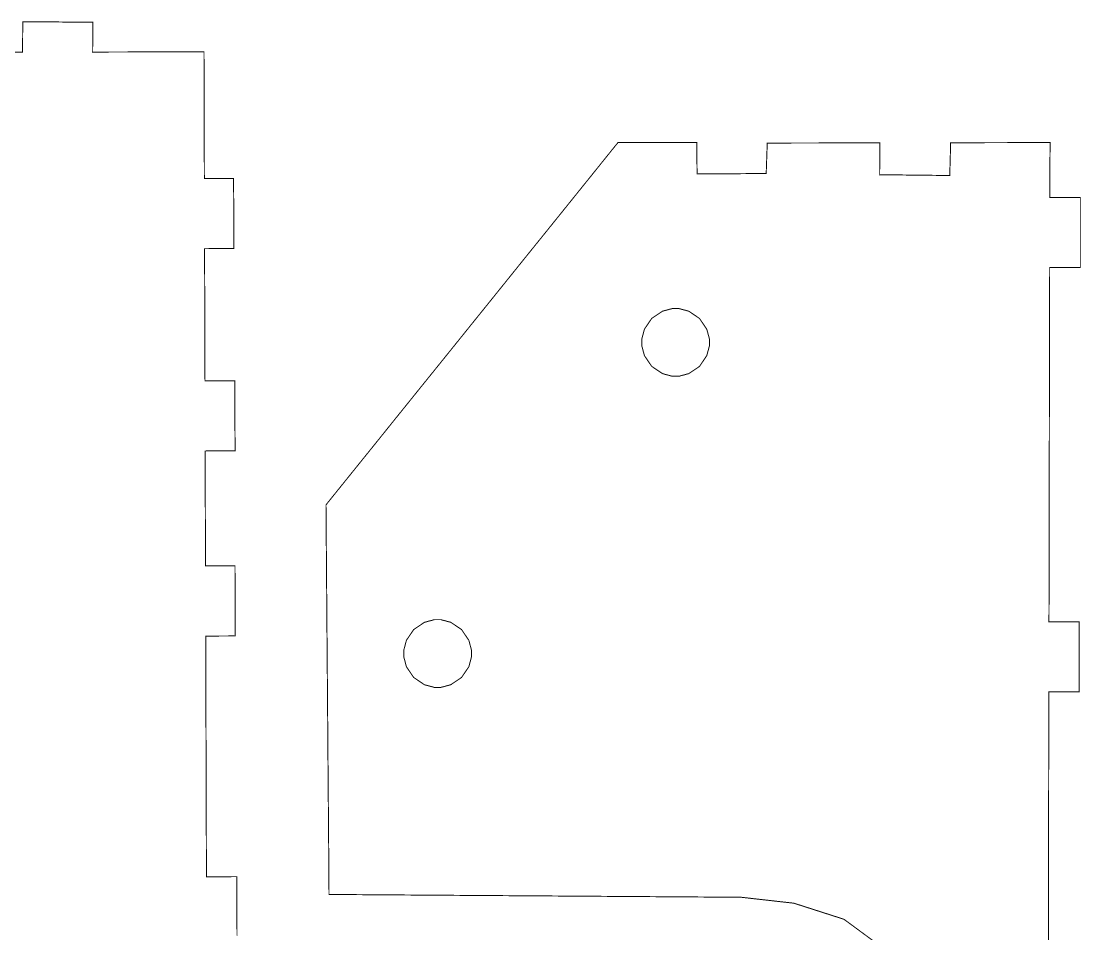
# Model space of a CAD drawing. Extents: x 0.7 to 27.4, y 1.6 to 10.2.
# Drawn here: x 13.163 to 16.098, y 7.692 to 10.219 of the extents above; entities that cross this region are included whole.
import ezdxf

# ---------------------------------------------------------------- set-up
doc = ezdxf.new("R2010")
doc.units = 0
doc.header["$MEASUREMENT"] = 0

msp = doc.modelspace()

# ---------------------------------------------------------------- linework, layer by layer
at = {"color": 0, "const_width": 0.00266}
for points in [[(13.1402, 10.1331), (13.1671, 10.1332), (13.1671, 10.1332), (13.1671, 10.1332), (13.1672, 10.1464), (13.1675, 10.1755), (13.1677, 10.2046), (13.1679, 10.2178), (13.1679, 10.2178), (13.1679, 10.2178), (13.1762, 10.2177), (13.1982, 10.2176), (13.2293, 10.2173), (13.2649, 10.217), (13.3006, 10.2166), (13.3317, 10.2164), (13.3537, 10.2162), (13.362, 10.2161), (13.362, 10.2161), (13.362, 10.2161), (13.3619, 10.2032), (13.3617, 10.1749), (13.3614, 10.1465), (13.3613, 10.1336), (13.3613, 10.1336), (13.3613, 10.1336), (13.3745, 10.1337), (13.4094, 10.1338), (13.4588, 10.1339), (13.5155, 10.134), (13.5721, 10.1342), (13.6214, 10.1343), (13.6564, 10.1344), (13.6697, 10.1344), (13.6697, 10.1344), (13.6697, 10.1344), (13.6697, 10.1194), (13.6698, 10.0796), (13.67, 10.0234), (13.6701, 9.95893), (13.6703, 9.89447), (13.6705, 9.83826), (13.6706, 9.7985), (13.6707, 9.78342), (13.6707, 9.78342), (13.6707, 9.78342), (13.6833, 9.78353), (13.7112, 9.78364), (13.7389, 9.78375), (13.7516, 9.78381), (13.7516, 9.78381), (13.7516, 9.78381), (13.7516, 9.7755), (13.7517, 9.75347), (13.7519, 9.72239), (13.7521, 9.68674), (13.7522, 9.6511), (13.7524, 9.62001), (13.7525, 9.59799), (13.7526, 9.58963), (13.7526, 9.58963), (13.7526, 9.58963), (13.7398, 9.58957), (13.7119, 9.58946), (13.684, 9.58936), (13.6713, 9.58925), (13.6713, 9.58925), (13.6713, 9.58925), (13.6713, 9.57357), (13.6714, 9.53207), (13.6716, 9.47347), (13.6718, 9.40625), (13.672, 9.33908), (13.6722, 9.28049), (13.6723, 9.23899), (13.6724, 9.22325), (13.6724, 9.22325), (13.6724, 9.22325), (13.6852, 9.22336), (13.7136, 9.22347), (13.7419, 9.22358), (13.7548, 9.22364), (13.7548, 9.22364), (13.7548, 9.22364), (13.7548, 9.21533), (13.7549, 9.19331), (13.7551, 9.16222), (13.7553, 9.12657), (13.7554, 9.09099), (13.7556, 9.0599), (13.7557, 9.03787), (13.7558, 9.02951), (13.7558, 9.02951), (13.7558, 9.02951), (13.7428, 9.02946), (13.7143, 9.02929), (13.6858, 9.02919), (13.6729, 9.02908), (13.6729, 9.02908), (13.6729, 9.02908), (13.6729, 9.0154), (13.673, 8.97933), (13.6732, 8.92839), (13.6733, 8.8699), (13.6735, 8.81142), (13.6737, 8.76047), (13.6738, 8.72439), (13.6738, 8.71067), (13.6738, 8.71067), (13.6738, 8.71067), (13.6866, 8.71078), (13.7146, 8.71089), (13.7427, 8.71104), (13.7555, 8.7111), (13.7555, 8.7111), (13.7555, 8.7111), (13.7555, 8.70281), (13.7556, 8.68078), (13.7558, 8.64968), (13.7559, 8.61404), (13.7561, 8.5784), (13.7562, 8.54731), (13.7563, 8.52528), (13.7564, 8.51693), (13.7564, 8.51693), (13.7564, 8.51693), (13.7435, 8.51688), (13.7154, 8.51676), (13.6872, 8.51665), (13.6744, 8.51654), (13.6744, 8.51654), (13.6744, 8.51654), (13.6745, 8.48796), (13.6747, 8.41243), (13.675, 8.30567), (13.6754, 8.18326), (13.6757, 8.06093), (13.6761, 7.95415), (13.6763, 7.87864), (13.6764, 7.84999), (13.6764, 7.84999), (13.6764, 7.84999), (13.6895, 7.8501), (13.7183, 7.85021), (13.7472, 7.85037), (13.7603, 7.85042), (13.7603, 7.85042), (13.7603, 7.85042), (13.7603, 7.84212), (13.7604, 7.8201), (13.7606, 7.78901), (13.7607, 7.75336), (13.7609, 7.71772), (13.7611, 7.68664)], [(15.5339, 7.66461), (15.4417, 7.73247), (15.3032, 7.77692), (15.1575, 7.79335), (15.1089, 7.79368), (15.1089, 7.79368), (15.0618, 7.794), (14.9381, 7.79486), (14.7629, 7.79606), (14.5624, 7.79742), (14.3617, 7.79878), (14.1867, 7.79997), (14.0628, 7.80083), (14.0158, 7.80111), (14.0158, 7.80111), (14.0158, 7.80111), (14.0156, 7.8475), (14.0146, 7.96972), (14.0132, 8.14247), (14.0117, 8.34056), (14.0101, 8.53863), (14.0088, 8.71137), (14.0078, 8.83361), (14.0075, 8.87993), (14.0075, 8.87993), (14.0075, 8.87993), (14.0165, 8.89122), (14.0422, 8.92307), (14.0821, 8.9726), (14.1339, 9.03678), (14.195, 9.11274), (14.2633, 9.19749), (14.3365, 9.28814), (14.4119, 9.38172), (14.4874, 9.47537), (14.5604, 9.56603), (14.6288, 9.65076), (14.69, 9.72672), (14.7417, 9.7909), (14.7815, 9.84044), (14.8072, 9.87229), (14.8164, 9.88351), (14.8164, 9.88351), (14.8164, 9.88351), (14.8164, 9.88351), (14.8257, 9.88351), (14.8504, 9.88351), (14.8853, 9.88351), (14.9253, 9.88351), (14.9653, 9.88351), (15.0001, 9.88351), (15.0249, 9.88351), (15.0342, 9.88351), (15.0342, 9.88351), (15.0342, 9.88351), (15.0343, 9.8699), (15.0346, 9.83979), (15.0349, 9.80974), (15.035, 9.79606), (15.035, 9.79606), (15.035, 9.79606), (15.0432, 9.79617), (15.065, 9.79628), (15.0956, 9.7965), (15.1307, 9.79671), (15.166, 9.79699), (15.1965, 9.79719), (15.2182, 9.79731), (15.2265, 9.79736), (15.2265, 9.79736), (15.2265, 9.79736), (15.2269, 9.81054), (15.2279, 9.83951), (15.2289, 9.86854), (15.2293, 9.88167), (15.2293, 9.88167), (15.2293, 9.88167), (15.2428, 9.88172), (15.2781, 9.88178), (15.3281, 9.88189), (15.3853, 9.88194), (15.4425, 9.88206), (15.4925, 9.88217), (15.5278, 9.88222), (15.5412, 9.88222), (15.5412, 9.88222), (15.5412, 9.88222), (15.5411, 9.86843), (15.5408, 9.83811), (15.5407, 9.80783), (15.5406, 9.794), (15.5406, 9.794), (15.5406, 9.794), (15.5489, 9.79394), (15.5708, 9.79368), (15.6019, 9.79335), (15.6376, 9.79292), (15.6733, 9.79254), (15.7043, 9.79221), (15.7264, 9.79194), (15.7347, 9.79183), (15.7347, 9.79183), (15.7347, 9.79183), (15.7351, 9.80604), (15.736, 9.83718), (15.7368, 9.86838), (15.7371, 9.88254), (15.7371, 9.88254), (15.7371, 9.88254), (15.7801, 9.88265), (15.8747, 9.88282), (15.9694, 9.88297), (16.0125, 9.88303), (16.0125, 9.88303), (16.0125, 9.88303), (16.0124, 9.87651), (16.0124, 9.85926), (16.0122, 9.8349), (16.0121, 9.80697), (16.0119, 9.77908), (16.0118, 9.75472), (16.0117, 9.73747), (16.0117, 9.7309), (16.0117, 9.7309), (16.0117, 9.7309), (16.0249, 9.7309), (16.054, 9.7309), (16.0831, 9.7309), (16.0963, 9.7309), (16.0963, 9.7309), (16.0963, 9.7309), (16.0963, 9.7226), (16.0963, 9.70057), (16.0963, 9.66949), (16.0963, 9.63385), (16.0963, 9.59819), (16.0963, 9.56711), (16.0963, 9.54508), (16.0963, 9.53674), (16.0963, 9.53674), (16.0963, 9.53674), (16.0831, 9.53674), (16.0539, 9.53674), (16.0246, 9.53674), (16.0114, 9.53674), (16.0114, 9.53674), (16.0114, 9.53674), (16.0113, 9.49462), (16.011, 9.38357), (16.0107, 9.22651), (16.0104, 9.0465), (16.01, 8.86649), (16.0097, 8.70942), (16.0096, 8.59836), (16.0094, 8.55621), (16.0094, 8.55621), (16.0094, 8.55621), (16.0226, 8.55621), (16.0514, 8.55621), (16.0801, 8.55621), (16.0932, 8.55621), (16.0932, 8.55621), (16.0932, 8.55621), (16.0932, 8.5479), (16.0932, 8.52587), (16.0932, 8.49479), (16.0932, 8.45915), (16.0932, 8.42356), (16.0932, 8.39247), (16.0932, 8.37044), (16.0932, 8.36208), (16.0932, 8.36208), (16.0932, 8.36208), (16.08, 8.36208), (16.0511, 8.36208), (16.0222, 8.36208), (16.0092, 8.36208), (16.0092, 8.36208), (16.0092, 8.36208), (16.009, 8.31993), (16.0088, 8.20876), (16.0085, 8.0516), (16.0082, 7.87136), (16.0078, 7.69119), (16.0075, 7.53401)]]:
    msp.add_lwpolyline(points, dxfattribs=at)
for points in [[(14.9757, 9.42344), (14.9665, 9.42344), (14.9392, 9.41613), (14.9093, 9.396), (14.8892, 9.36621), (14.8819, 9.33886), (14.8819, 9.32969), (14.8819, 9.32058), (14.8892, 9.29324), (14.9093, 9.2634), (14.9392, 9.24333), (14.9665, 9.23594), (14.9757, 9.23594), (14.9847, 9.23594), (15.0121, 9.24333), (15.0419, 9.2634), (15.0619, 9.29324), (15.0694, 9.32058), (15.0694, 9.32969), (15.0694, 9.33886), (15.0619, 9.36621), (15.0419, 9.396), (15.0121, 9.41613), (14.9847, 9.42344), (14.9757, 9.42344)], [(14.9757, 9.42344), (14.9665, 9.42344), (14.9392, 9.41613), (14.9093, 9.396), (14.8892, 9.36621), (14.8819, 9.33886), (14.8819, 9.32969), (14.8819, 9.32058), (14.8892, 9.29324), (14.9093, 9.2634), (14.9392, 9.24333), (14.9665, 9.23594), (14.9757, 9.23594), (14.9847, 9.23594), (15.0121, 9.24333), (15.0419, 9.2634), (15.0619, 9.29324), (15.0694, 9.32058), (15.0694, 9.32969), (15.0694, 9.33886), (15.0619, 9.36621), (15.0419, 9.396), (15.0121, 9.41613), (14.9847, 9.42344), (14.9757, 9.42344)], [(14.9757, 9.42344), (14.9665, 9.42344), (14.9392, 9.41613), (14.9093, 9.396), (14.8892, 9.36621), (14.8819, 9.33886), (14.8819, 9.32969), (14.8819, 9.32058), (14.8892, 9.29324), (14.9093, 9.2634), (14.9392, 9.24333), (14.9665, 9.23594), (14.9757, 9.23594), (14.9847, 9.23594), (15.0121, 9.24333), (15.0419, 9.2634), (15.0619, 9.29324), (15.0694, 9.32058), (15.0694, 9.32969), (15.0694, 9.33886), (15.0619, 9.36621), (15.0419, 9.396), (15.0121, 9.41613), (14.9847, 9.42344), (14.9757, 9.42344)], [(14.9757, 9.42344), (14.9665, 9.42344), (14.9392, 9.41613), (14.9093, 9.396), (14.8892, 9.36621), (14.8819, 9.33886), (14.8819, 9.32969), (14.8819, 9.32058), (14.8892, 9.29324), (14.9093, 9.2634), (14.9392, 9.24333), (14.9665, 9.23594), (14.9757, 9.23594), (14.9847, 9.23594), (15.0121, 9.24333), (15.0419, 9.2634), (15.0619, 9.29324), (15.0694, 9.32058), (15.0694, 9.32969), (15.0694, 9.33886), (15.0619, 9.36621), (15.0419, 9.396), (15.0121, 9.41613), (14.9847, 9.42344), (14.9757, 9.42344)], [(14.9757, 9.42344), (14.9665, 9.42344), (14.9392, 9.41613), (14.9093, 9.396), (14.8892, 9.36621), (14.8819, 9.33886), (14.8819, 9.32969), (14.8819, 9.32058), (14.8892, 9.29324), (14.9093, 9.2634), (14.9392, 9.24333), (14.9665, 9.23594), (14.9757, 9.23594), (14.9847, 9.23594), (15.0121, 9.24333), (15.0419, 9.2634), (15.0619, 9.29324), (15.0694, 9.32058), (15.0694, 9.32969), (15.0694, 9.33886), (15.0619, 9.36621), (15.0419, 9.396), (15.0121, 9.41613), (14.9847, 9.42344), (14.9757, 9.42344)], [(14.9757, 9.42344), (14.9665, 9.42344), (14.9392, 9.41613), (14.9093, 9.396), (14.8892, 9.36621), (14.8819, 9.33886), (14.8819, 9.32969), (14.8819, 9.32058), (14.8892, 9.29324), (14.9093, 9.2634), (14.9392, 9.24333), (14.9665, 9.23594), (14.9757, 9.23594), (14.9847, 9.23594), (15.0121, 9.24333), (15.0419, 9.2634), (15.0619, 9.29324), (15.0694, 9.32058), (15.0694, 9.32969), (15.0694, 9.33886), (15.0619, 9.36621), (15.0419, 9.396), (15.0121, 9.41613), (14.9847, 9.42344), (14.9757, 9.42344)], [(14.9757, 9.42344), (14.9665, 9.42344), (14.9392, 9.41613), (14.9093, 9.396), (14.8892, 9.36621), (14.8819, 9.33886), (14.8819, 9.32969), (14.8819, 9.32058), (14.8892, 9.29324), (14.9093, 9.2634), (14.9392, 9.24333), (14.9665, 9.23594), (14.9757, 9.23594), (14.9847, 9.23594), (15.0121, 9.24333), (15.0419, 9.2634), (15.0619, 9.29324), (15.0694, 9.32058), (15.0694, 9.32969), (15.0694, 9.33886), (15.0619, 9.36621), (15.0419, 9.396), (15.0121, 9.41613), (14.9847, 9.42344), (14.9757, 9.42344)], [(14.9757, 9.42344), (14.9665, 9.42344), (14.9392, 9.41613), (14.9093, 9.396), (14.8892, 9.36621), (14.8819, 9.33886), (14.8819, 9.32969), (14.8819, 9.32058), (14.8892, 9.29324), (14.9093, 9.2634), (14.9392, 9.24333), (14.9665, 9.23594), (14.9757, 9.23594), (14.9847, 9.23594), (15.0121, 9.24333), (15.0419, 9.2634), (15.0619, 9.29324), (15.0694, 9.32058), (15.0694, 9.32969), (15.0694, 9.33886), (15.0619, 9.36621), (15.0419, 9.396), (15.0121, 9.41613), (14.9847, 9.42344), (14.9757, 9.42344)], [(14.9757, 9.42344), (14.9665, 9.42344), (14.9392, 9.41613), (14.9093, 9.396), (14.8892, 9.36621), (14.8819, 9.33886), (14.8819, 9.32969), (14.8819, 9.32058), (14.8892, 9.29324), (14.9093, 9.2634), (14.9392, 9.24333), (14.9665, 9.23594), (14.9757, 9.23594), (14.9847, 9.23594), (15.0121, 9.24333), (15.0419, 9.2634), (15.0619, 9.29324), (15.0694, 9.32058), (15.0694, 9.32969), (15.0694, 9.33886), (15.0619, 9.36621), (15.0419, 9.396), (15.0121, 9.41613), (14.9847, 9.42344), (14.9757, 9.42344)], [(14.9757, 9.42344), (14.9665, 9.42344), (14.9392, 9.41613), (14.9093, 9.396), (14.8892, 9.36621), (14.8819, 9.33886), (14.8819, 9.32969), (14.8819, 9.32058), (14.8892, 9.29324), (14.9093, 9.2634), (14.9392, 9.24333), (14.9665, 9.23594), (14.9757, 9.23594), (14.9847, 9.23594), (15.0121, 9.24333), (15.0419, 9.2634), (15.0619, 9.29324), (15.0694, 9.32058), (15.0694, 9.32969), (15.0694, 9.33886), (15.0619, 9.36621), (15.0419, 9.396), (15.0121, 9.41613), (14.9847, 9.42344), (14.9757, 9.42344)], [(14.9757, 9.42344), (14.9665, 9.42344), (14.9392, 9.41613), (14.9093, 9.396), (14.8892, 9.36621), (14.8819, 9.33886), (14.8819, 9.32969), (14.8819, 9.32058), (14.8892, 9.29324), (14.9093, 9.2634), (14.9392, 9.24333), (14.9665, 9.23594), (14.9757, 9.23594), (14.9847, 9.23594), (15.0121, 9.24333), (15.0419, 9.2634), (15.0619, 9.29324), (15.0694, 9.32058), (15.0694, 9.32969), (15.0694, 9.33886), (15.0619, 9.36621), (15.0419, 9.396), (15.0121, 9.41613), (14.9847, 9.42344), (14.9757, 9.42344)], [(14.9757, 9.42344), (14.9665, 9.42344), (14.9392, 9.41613), (14.9093, 9.396), (14.8892, 9.36621), (14.8819, 9.33886), (14.8819, 9.32969), (14.8819, 9.32058), (14.8892, 9.29324), (14.9093, 9.2634), (14.9392, 9.24333), (14.9665, 9.23594), (14.9757, 9.23594), (14.9847, 9.23594), (15.0121, 9.24333), (15.0419, 9.2634), (15.0619, 9.29324), (15.0694, 9.32058), (15.0694, 9.32969), (15.0694, 9.33886), (15.0619, 9.36621), (15.0419, 9.396), (15.0121, 9.41613), (14.9847, 9.42344), (14.9757, 9.42344)], [(14.9757, 9.42344), (14.9665, 9.42344), (14.9392, 9.41613), (14.9093, 9.396), (14.8892, 9.36621), (14.8819, 9.33886), (14.8819, 9.32969), (14.8819, 9.32058), (14.8892, 9.29324), (14.9093, 9.2634), (14.9392, 9.24333), (14.9665, 9.23594), (14.9757, 9.23594), (14.9847, 9.23594), (15.0121, 9.24333), (15.0419, 9.2634), (15.0619, 9.29324), (15.0694, 9.32058), (15.0694, 9.32969), (15.0694, 9.33886), (15.0619, 9.36621), (15.0419, 9.396), (15.0121, 9.41613), (14.9847, 9.42344), (14.9757, 9.42344)], [(14.9757, 9.42344), (14.9665, 9.42344), (14.9392, 9.41613), (14.9093, 9.396), (14.8892, 9.36621), (14.8819, 9.33886), (14.8819, 9.32969), (14.8819, 9.32058), (14.8892, 9.29324), (14.9093, 9.2634), (14.9392, 9.24333), (14.9665, 9.23594), (14.9757, 9.23594), (14.9847, 9.23594), (15.0121, 9.24333), (15.0419, 9.2634), (15.0619, 9.29324), (15.0694, 9.32058), (15.0694, 9.32969), (15.0694, 9.33886), (15.0619, 9.36621), (15.0419, 9.396), (15.0121, 9.41613), (14.9847, 9.42344), (14.9757, 9.42344)], [(14.9757, 9.42344), (14.9665, 9.42344), (14.9392, 9.41613), (14.9093, 9.396), (14.8892, 9.36621), (14.8819, 9.33886), (14.8819, 9.32969), (14.8819, 9.32058), (14.8892, 9.29324), (14.9093, 9.2634), (14.9392, 9.24333), (14.9665, 9.23594), (14.9757, 9.23594), (14.9847, 9.23594), (15.0121, 9.24333), (15.0419, 9.2634), (15.0619, 9.29324), (15.0694, 9.32058), (15.0694, 9.32969), (15.0694, 9.33886), (15.0619, 9.36621), (15.0419, 9.396), (15.0121, 9.41613), (14.9847, 9.42344), (14.9757, 9.42344)], [(14.9757, 9.42344), (14.9665, 9.42344), (14.9392, 9.41613), (14.9093, 9.396), (14.8892, 9.36621), (14.8819, 9.33886), (14.8819, 9.32969), (14.8819, 9.32058), (14.8892, 9.29324), (14.9093, 9.2634), (14.9392, 9.24333), (14.9665, 9.23594), (14.9757, 9.23594), (14.9847, 9.23594), (15.0121, 9.24333), (15.0419, 9.2634), (15.0619, 9.29324), (15.0694, 9.32058), (15.0694, 9.32969), (15.0694, 9.33886), (15.0619, 9.36621), (15.0419, 9.396), (15.0121, 9.41613), (14.9847, 9.42344), (14.9757, 9.42344)], [(14.9757, 9.42344), (14.9665, 9.42344), (14.9392, 9.41613), (14.9093, 9.396), (14.8892, 9.36621), (14.8819, 9.33886), (14.8819, 9.32969), (14.8819, 9.32058), (14.8892, 9.29324), (14.9093, 9.2634), (14.9392, 9.24333), (14.9665, 9.23594), (14.9757, 9.23594), (14.9847, 9.23594), (15.0121, 9.24333), (15.0419, 9.2634), (15.0619, 9.29324), (15.0694, 9.32058), (15.0694, 9.32969), (15.0694, 9.33886), (15.0619, 9.36621), (15.0419, 9.396), (15.0121, 9.41613), (14.9847, 9.42344), (14.9757, 9.42344)], [(14.9757, 9.42344), (14.9665, 9.42344), (14.9392, 9.41613), (14.9093, 9.396), (14.8892, 9.36621), (14.8819, 9.33886), (14.8819, 9.32969), (14.8819, 9.32058), (14.8892, 9.29324), (14.9093, 9.2634), (14.9392, 9.24333), (14.9665, 9.23594), (14.9757, 9.23594), (14.9847, 9.23594), (15.0121, 9.24333), (15.0419, 9.2634), (15.0619, 9.29324), (15.0694, 9.32058), (15.0694, 9.32969), (15.0694, 9.33886), (15.0619, 9.36621), (15.0419, 9.396), (15.0121, 9.41613), (14.9847, 9.42344), (14.9757, 9.42344)], [(14.9757, 9.42344), (14.9665, 9.42344), (14.9392, 9.41613), (14.9093, 9.396), (14.8892, 9.36621), (14.8819, 9.33886), (14.8819, 9.32969), (14.8819, 9.32058), (14.8892, 9.29324), (14.9093, 9.2634), (14.9392, 9.24333), (14.9665, 9.23594), (14.9757, 9.23594), (14.9847, 9.23594), (15.0121, 9.24333), (15.0419, 9.2634), (15.0619, 9.29324), (15.0694, 9.32058), (15.0694, 9.32969), (15.0694, 9.33886), (15.0619, 9.36621), (15.0419, 9.396), (15.0121, 9.41613), (14.9847, 9.42344), (14.9757, 9.42344)], [(14.9757, 9.42344), (14.9665, 9.42344), (14.9392, 9.41613), (14.9093, 9.396), (14.8892, 9.36621), (14.8819, 9.33886), (14.8819, 9.32969), (14.8819, 9.32058), (14.8892, 9.29324), (14.9093, 9.2634), (14.9392, 9.24333), (14.9665, 9.23594), (14.9757, 9.23594), (14.9847, 9.23594), (15.0121, 9.24333), (15.0419, 9.2634), (15.0619, 9.29324), (15.0694, 9.32058), (15.0694, 9.32969), (15.0694, 9.33886), (15.0619, 9.36621), (15.0419, 9.396), (15.0121, 9.41613), (14.9847, 9.42344), (14.9757, 9.42344)], [(14.9757, 9.42344), (14.9665, 9.42344), (14.9392, 9.41613), (14.9093, 9.396), (14.8892, 9.36621), (14.8819, 9.33886), (14.8819, 9.32969), (14.8819, 9.32058), (14.8892, 9.29324), (14.9093, 9.2634), (14.9392, 9.24333), (14.9665, 9.23594), (14.9757, 9.23594), (14.9847, 9.23594), (15.0121, 9.24333), (15.0419, 9.2634), (15.0619, 9.29324), (15.0694, 9.32058), (15.0694, 9.32969), (15.0694, 9.33886), (15.0619, 9.36621), (15.0419, 9.396), (15.0121, 9.41613), (14.9847, 9.42344), (14.9757, 9.42344)], [(14.3167, 8.56201), (14.3075, 8.56201), (14.2801, 8.55469), (14.2503, 8.53461), (14.2301, 8.50478), (14.2229, 8.47743), (14.2229, 8.46826), (14.2229, 8.45915), (14.2301, 8.43181), (14.2503, 8.40201), (14.2801, 8.38189), (14.3075, 8.37451), (14.3167, 8.37451), (14.3257, 8.37451), (14.3531, 8.38189), (14.3829, 8.40201), (14.4031, 8.43181), (14.4104, 8.45915), (14.4104, 8.46826), (14.4104, 8.47743), (14.4031, 8.50478), (14.3829, 8.53461), (14.3531, 8.55469), (14.3257, 8.56201), (14.3167, 8.56201)], [(14.3167, 8.56201), (14.3075, 8.56201), (14.2801, 8.55469), (14.2503, 8.53461), (14.2301, 8.50478), (14.2229, 8.47743), (14.2229, 8.46826), (14.2229, 8.45915), (14.2301, 8.43181), (14.2503, 8.40201), (14.2801, 8.38189), (14.3075, 8.37451), (14.3167, 8.37451), (14.3257, 8.37451), (14.3531, 8.38189), (14.3829, 8.40201), (14.4031, 8.43181), (14.4104, 8.45915), (14.4104, 8.46826), (14.4104, 8.47743), (14.4031, 8.50478), (14.3829, 8.53461), (14.3531, 8.55469), (14.3257, 8.56201), (14.3167, 8.56201)], [(14.3167, 8.56201), (14.3075, 8.56201), (14.2801, 8.55469), (14.2503, 8.53461), (14.2301, 8.50478), (14.2229, 8.47743), (14.2229, 8.46826), (14.2229, 8.45915), (14.2301, 8.43181), (14.2503, 8.40201), (14.2801, 8.38189), (14.3075, 8.37451), (14.3167, 8.37451), (14.3257, 8.37451), (14.3531, 8.38189), (14.3829, 8.40201), (14.4031, 8.43181), (14.4104, 8.45915), (14.4104, 8.46826), (14.4104, 8.47743), (14.4031, 8.50478), (14.3829, 8.53461), (14.3531, 8.55469), (14.3257, 8.56201), (14.3167, 8.56201)], [(14.3167, 8.56201), (14.3075, 8.56201), (14.2801, 8.55469), (14.2503, 8.53461), (14.2301, 8.50478), (14.2229, 8.47743), (14.2229, 8.46826), (14.2229, 8.45915), (14.2301, 8.43181), (14.2503, 8.40201), (14.2801, 8.38189), (14.3075, 8.37451), (14.3167, 8.37451), (14.3257, 8.37451), (14.3531, 8.38189), (14.3829, 8.40201), (14.4031, 8.43181), (14.4104, 8.45915), (14.4104, 8.46826), (14.4104, 8.47743), (14.4031, 8.50478), (14.3829, 8.53461), (14.3531, 8.55469), (14.3257, 8.56201), (14.3167, 8.56201)], [(14.3167, 8.56201), (14.3075, 8.56201), (14.2801, 8.55469), (14.2503, 8.53461), (14.2301, 8.50478), (14.2229, 8.47743), (14.2229, 8.46826), (14.2229, 8.45915), (14.2301, 8.43181), (14.2503, 8.40201), (14.2801, 8.38189), (14.3075, 8.37451), (14.3167, 8.37451), (14.3257, 8.37451), (14.3531, 8.38189), (14.3829, 8.40201), (14.4031, 8.43181), (14.4104, 8.45915), (14.4104, 8.46826), (14.4104, 8.47743), (14.4031, 8.50478), (14.3829, 8.53461), (14.3531, 8.55469), (14.3257, 8.56201), (14.3167, 8.56201)], [(14.3167, 8.56201), (14.3075, 8.56201), (14.2801, 8.55469), (14.2503, 8.53461), (14.2301, 8.50478), (14.2229, 8.47743), (14.2229, 8.46826), (14.2229, 8.45915), (14.2301, 8.43181), (14.2503, 8.40201), (14.2801, 8.38189), (14.3075, 8.37451), (14.3167, 8.37451), (14.3257, 8.37451), (14.3531, 8.38189), (14.3829, 8.40201), (14.4031, 8.43181), (14.4104, 8.45915), (14.4104, 8.46826), (14.4104, 8.47743), (14.4031, 8.50478), (14.3829, 8.53461), (14.3531, 8.55469), (14.3257, 8.56201), (14.3167, 8.56201)], [(14.3167, 8.56201), (14.3075, 8.56201), (14.2801, 8.55469), (14.2503, 8.53461), (14.2301, 8.50478), (14.2229, 8.47743), (14.2229, 8.46826), (14.2229, 8.45915), (14.2301, 8.43181), (14.2503, 8.40201), (14.2801, 8.38189), (14.3075, 8.37451), (14.3167, 8.37451), (14.3257, 8.37451), (14.3531, 8.38189), (14.3829, 8.40201), (14.4031, 8.43181), (14.4104, 8.45915), (14.4104, 8.46826), (14.4104, 8.47743), (14.4031, 8.50478), (14.3829, 8.53461), (14.3531, 8.55469), (14.3257, 8.56201), (14.3167, 8.56201)], [(14.3167, 8.56201), (14.3075, 8.56201), (14.2801, 8.55469), (14.2503, 8.53461), (14.2301, 8.50478), (14.2229, 8.47743), (14.2229, 8.46826), (14.2229, 8.45915), (14.2301, 8.43181), (14.2503, 8.40201), (14.2801, 8.38189), (14.3075, 8.37451), (14.3167, 8.37451), (14.3257, 8.37451), (14.3531, 8.38189), (14.3829, 8.40201), (14.4031, 8.43181), (14.4104, 8.45915), (14.4104, 8.46826), (14.4104, 8.47743), (14.4031, 8.50478), (14.3829, 8.53461), (14.3531, 8.55469), (14.3257, 8.56201), (14.3167, 8.56201)], [(14.3167, 8.56201), (14.3075, 8.56201), (14.2801, 8.55469), (14.2503, 8.53461), (14.2301, 8.50478), (14.2229, 8.47743), (14.2229, 8.46826), (14.2229, 8.45915), (14.2301, 8.43181), (14.2503, 8.40201), (14.2801, 8.38189), (14.3075, 8.37451), (14.3167, 8.37451), (14.3257, 8.37451), (14.3531, 8.38189), (14.3829, 8.40201), (14.4031, 8.43181), (14.4104, 8.45915), (14.4104, 8.46826), (14.4104, 8.47743), (14.4031, 8.50478), (14.3829, 8.53461), (14.3531, 8.55469), (14.3257, 8.56201), (14.3167, 8.56201)], [(14.3167, 8.56201), (14.3075, 8.56201), (14.2801, 8.55469), (14.2503, 8.53461), (14.2301, 8.50478), (14.2229, 8.47743), (14.2229, 8.46826), (14.2229, 8.45915), (14.2301, 8.43181), (14.2503, 8.40201), (14.2801, 8.38189), (14.3075, 8.37451), (14.3167, 8.37451), (14.3257, 8.37451), (14.3531, 8.38189), (14.3829, 8.40201), (14.4031, 8.43181), (14.4104, 8.45915), (14.4104, 8.46826), (14.4104, 8.47743), (14.4031, 8.50478), (14.3829, 8.53461), (14.3531, 8.55469), (14.3257, 8.56201), (14.3167, 8.56201)], [(14.3167, 8.56201), (14.3075, 8.56201), (14.2801, 8.55469), (14.2503, 8.53461), (14.2301, 8.50478), (14.2229, 8.47743), (14.2229, 8.46826), (14.2229, 8.45915), (14.2301, 8.43181), (14.2503, 8.40201), (14.2801, 8.38189), (14.3075, 8.37451), (14.3167, 8.37451), (14.3257, 8.37451), (14.3531, 8.38189), (14.3829, 8.40201), (14.4031, 8.43181), (14.4104, 8.45915), (14.4104, 8.46826), (14.4104, 8.47743), (14.4031, 8.50478), (14.3829, 8.53456), (14.3531, 8.55469), (14.3257, 8.56201), (14.3167, 8.56201)], [(14.3167, 8.56201), (14.3075, 8.56201), (14.2801, 8.55469), (14.2503, 8.53456), (14.2301, 8.50478), (14.2229, 8.47743), (14.2229, 8.46826), (14.2229, 8.45915), (14.2301, 8.43181), (14.2503, 8.40201), (14.2801, 8.38189), (14.3075, 8.37451), (14.3167, 8.37451), (14.3257, 8.37451), (14.3531, 8.38189), (14.3829, 8.40201), (14.4031, 8.43181), (14.4104, 8.45915), (14.4104, 8.46826), (14.4104, 8.47743), (14.4031, 8.50478), (14.3829, 8.53456), (14.3531, 8.55469), (14.3257, 8.56201), (14.3167, 8.56201)], [(14.3167, 8.56201), (14.3075, 8.56201), (14.2801, 8.55469), (14.2503, 8.53456), (14.2301, 8.50478), (14.2229, 8.47743), (14.2229, 8.46826), (14.2229, 8.45915), (14.2301, 8.43181), (14.2503, 8.40201), (14.2801, 8.38189), (14.3075, 8.37451), (14.3167, 8.37451), (14.3257, 8.37451), (14.3531, 8.38189), (14.3829, 8.40201), (14.4031, 8.43181), (14.4104, 8.45915), (14.4104, 8.46826), (14.4104, 8.47743), (14.4031, 8.50478), (14.3829, 8.53456), (14.3531, 8.55469), (14.3257, 8.56201), (14.3167, 8.56201)], [(14.3167, 8.56201), (14.3075, 8.56201), (14.2801, 8.55469), (14.2503, 8.53456), (14.2301, 8.50478), (14.2229, 8.47743), (14.2229, 8.46826), (14.2229, 8.45915), (14.2301, 8.43181), (14.2503, 8.40201), (14.2801, 8.38189), (14.3075, 8.37451), (14.3167, 8.37451), (14.3257, 8.37451), (14.3531, 8.38189), (14.3829, 8.40201), (14.4031, 8.43181), (14.4104, 8.45915), (14.4104, 8.46826), (14.4104, 8.47743), (14.4031, 8.50478), (14.3829, 8.53456), (14.3531, 8.55469), (14.3257, 8.56201), (14.3167, 8.56201)], [(14.3167, 8.56201), (14.3075, 8.56201), (14.2801, 8.55469), (14.2503, 8.53456), (14.2301, 8.50478), (14.2229, 8.47743), (14.2229, 8.46826), (14.2229, 8.45915), (14.2301, 8.43181), (14.2503, 8.40201), (14.2801, 8.38189), (14.3075, 8.37451), (14.3167, 8.37451), (14.3257, 8.37451), (14.3531, 8.38189), (14.3829, 8.40201), (14.4031, 8.43181), (14.4104, 8.45915), (14.4104, 8.46826), (14.4104, 8.47743), (14.4031, 8.50478), (14.3829, 8.53456), (14.3531, 8.55469), (14.3257, 8.56201), (14.3167, 8.56201)], [(14.3167, 8.56201), (14.3075, 8.56201), (14.2801, 8.55469), (14.2503, 8.53456), (14.2301, 8.50478), (14.2229, 8.47743), (14.2229, 8.46826), (14.2229, 8.45915), (14.2301, 8.43181), (14.2503, 8.40201), (14.2801, 8.38189), (14.3075, 8.37451), (14.3167, 8.37451), (14.3257, 8.37451), (14.3531, 8.38189), (14.3829, 8.40201), (14.4031, 8.43181), (14.4104, 8.45915), (14.4104, 8.46826), (14.4104, 8.47743), (14.4031, 8.50478), (14.3829, 8.53456), (14.3531, 8.55469), (14.3257, 8.56201), (14.3167, 8.56201)], [(14.3167, 8.56201), (14.3075, 8.56201), (14.2801, 8.55469), (14.2503, 8.53456), (14.2301, 8.50478), (14.2229, 8.47743), (14.2229, 8.46826), (14.2229, 8.45915), (14.2301, 8.43181), (14.2503, 8.40201), (14.2801, 8.38189), (14.3075, 8.37451), (14.3167, 8.37451), (14.3257, 8.37451), (14.3531, 8.38189), (14.3829, 8.40201), (14.4031, 8.43181), (14.4104, 8.45915), (14.4104, 8.46826), (14.4104, 8.47743), (14.4031, 8.50478), (14.3829, 8.53456), (14.3531, 8.55469), (14.3257, 8.56201), (14.3167, 8.56201)], [(14.3167, 8.56201), (14.3075, 8.56201), (14.2801, 8.55469), (14.2503, 8.53456), (14.2301, 8.50478), (14.2229, 8.47743), (14.2229, 8.46826), (14.2229, 8.45915), (14.2301, 8.43181), (14.2503, 8.40201), (14.2801, 8.38189), (14.3075, 8.37451), (14.3167, 8.37451), (14.3257, 8.37451), (14.3531, 8.38189), (14.3829, 8.40201), (14.4031, 8.43181), (14.4104, 8.45915), (14.4104, 8.46826), (14.4104, 8.47743), (14.4031, 8.50478), (14.3829, 8.53456), (14.3531, 8.55469), (14.3257, 8.56201), (14.3167, 8.56201)], [(14.3167, 8.56201), (14.3075, 8.56201), (14.2801, 8.55469), (14.2503, 8.53456), (14.2301, 8.50478), (14.2229, 8.47743), (14.2229, 8.46826), (14.2229, 8.45915), (14.2301, 8.43181), (14.2503, 8.40201), (14.2801, 8.38189), (14.3075, 8.37451), (14.3167, 8.37451), (14.3257, 8.37451), (14.3531, 8.38189), (14.3829, 8.40201), (14.4031, 8.43181), (14.4104, 8.45915), (14.4104, 8.46826), (14.4104, 8.47743), (14.4031, 8.50478), (14.3829, 8.53456), (14.3531, 8.55469), (14.3257, 8.56201), (14.3167, 8.56201)], [(14.3167, 8.56201), (14.3075, 8.56201), (14.2801, 8.55469), (14.2503, 8.53456), (14.2301, 8.50478), (14.2229, 8.47743), (14.2229, 8.46826), (14.2229, 8.45915), (14.2301, 8.43181), (14.2503, 8.40201), (14.2801, 8.38189), (14.3075, 8.37451), (14.3167, 8.37451), (14.3257, 8.37451), (14.3531, 8.38189), (14.3829, 8.40201), (14.4031, 8.43181), (14.4104, 8.45915), (14.4104, 8.46826), (14.4104, 8.47743), (14.4031, 8.50478), (14.3829, 8.53456), (14.3531, 8.55469), (14.3257, 8.56201), (14.3167, 8.56201)], [(14.3167, 8.56201), (14.3075, 8.56201), (14.2801, 8.55469), (14.2503, 8.53456), (14.2301, 8.50478), (14.2229, 8.47743), (14.2229, 8.46826), (14.2229, 8.45915), (14.2301, 8.43181), (14.2503, 8.40201), (14.2801, 8.38189), (14.3075, 8.37451), (14.3167, 8.37451), (14.3257, 8.37451), (14.3531, 8.38189), (14.3829, 8.40201), (14.4031, 8.43181), (14.4104, 8.45915), (14.4104, 8.46826), (14.4104, 8.47743), (14.4031, 8.50478), (14.3829, 8.53456), (14.3531, 8.55469), (14.3257, 8.56201), (14.3167, 8.56201)]]:
    msp.add_lwpolyline(points, close=True, dxfattribs=at)

doc.saveas('drawing.dxf')
